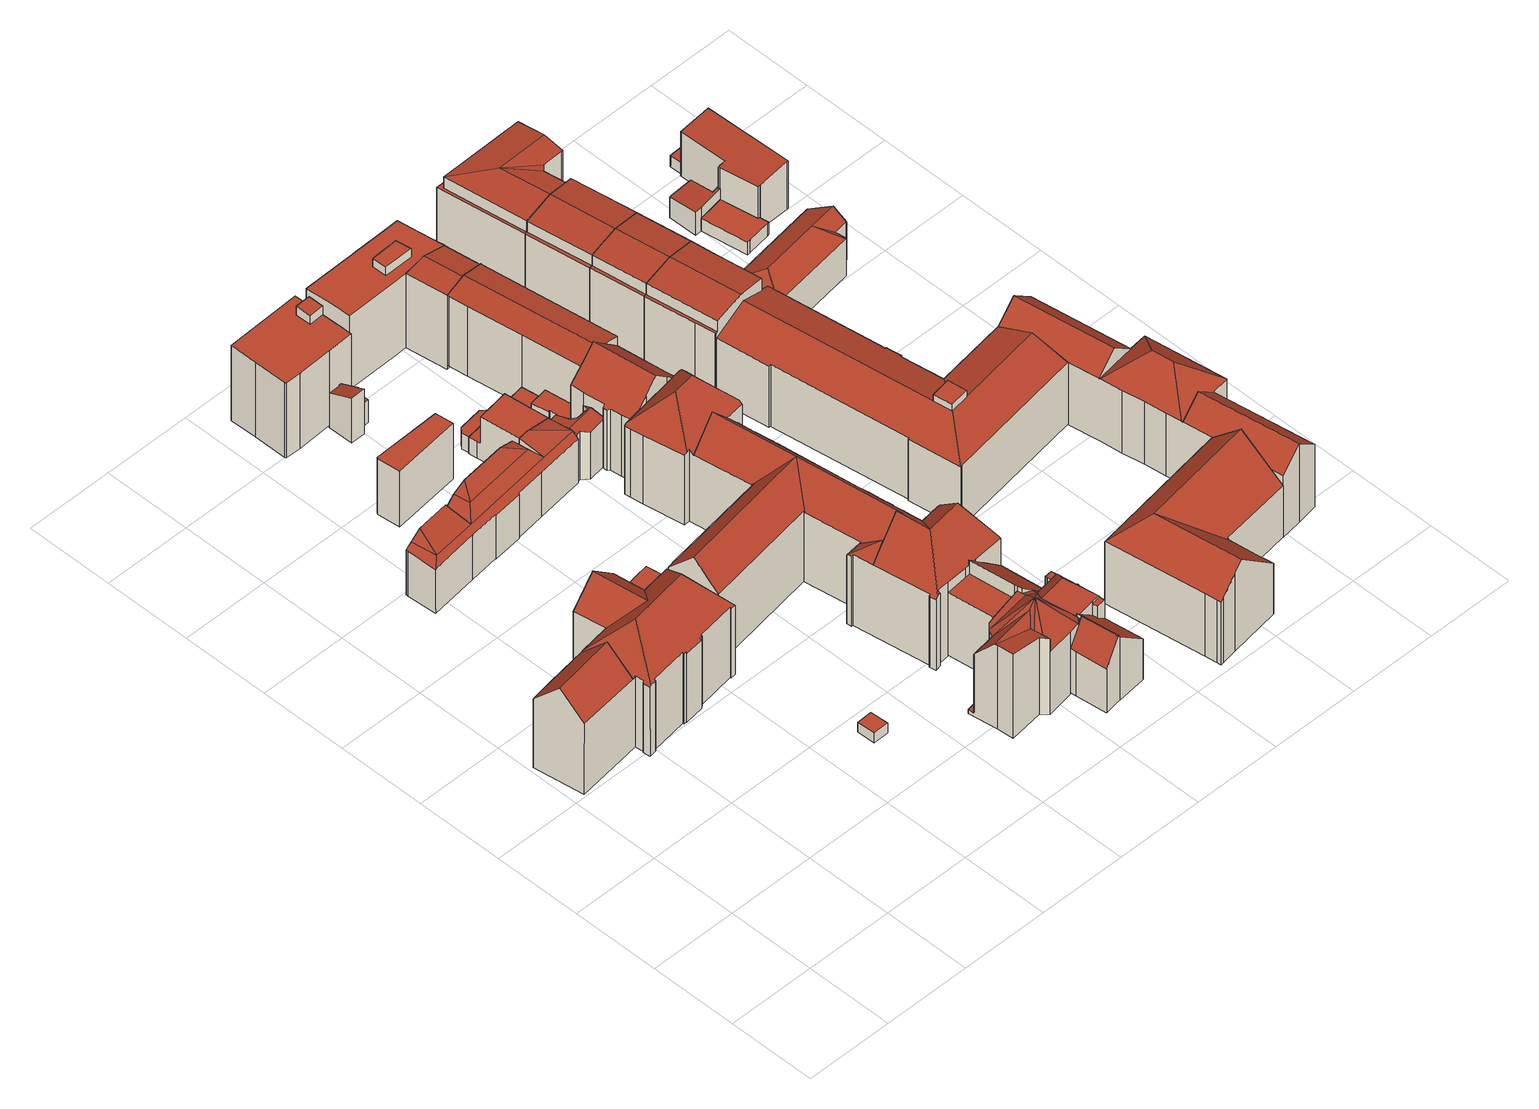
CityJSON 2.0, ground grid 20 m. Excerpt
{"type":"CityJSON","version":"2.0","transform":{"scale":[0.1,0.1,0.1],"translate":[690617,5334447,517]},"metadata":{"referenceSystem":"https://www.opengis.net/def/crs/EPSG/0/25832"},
"CityObjects":{
"building1":{"type":"Building","attributes":{"Gemeindeschluessel":"09162000","HoeheDach":"522.181","HoeheGrund":"519.740","Methode":"1000","NiedrigsteTraufeDesGebaeudes":"522.181","Geometrietyp2DReferenz":"3000","function":"31001_2000","roofType":"1000","measuredHeight":2.44},"geometry":[{"type":"MultiSurface","lod":"2","boundaries":[[[0,1,2,3]],[[4,5,2,1]],[[6,4,1,0]],[[0,3,7,6]],[[7,5,4,6]],[[3,2,5,7]]],"semantics":{"surfaces":[{"type":"WallSurface"},{"type":"RoofSurface"},{"type":"GroundSurface"}],"values":[0,1,0,2,0,0]}}]},
"building2":{"type":"Building","attributes":{"Gemeindeschluessel":"09162000","HoeheDach":"534.333","HoeheGrund":"519.480","Methode":"2000","NiedrigsteTraufeDesGebaeudes":"526.609","Geometrietyp2DReferenz":"3000","function":"31001_9998","roofType":"1000","measuredHeight":14.85,"storeysAboveGround":1},"geometry":[{"type":"MultiSurface","lod":"2","boundaries":[[[8,9,10,11,12,13,14]],[[15,16,17,18]],[[19,20,14,13,12,21]],[[9,8,14,20,22,16,15]],[[11,23,21,12]],[[24,18,17,25]],[[25,17,16,22]],[[24,25,22,20,19,21,23]],[[10,9,15,18,24,23,11]]],"semantics":{"surfaces":[{"type":"GroundSurface"},{"type":"RoofSurface"},{"type":"WallSurface"}],"values":[0,1,2,2,2,2,2,1,2]}}]},
"building3":{"type":"Building","attributes":{"name":"Augenklinik","Gemeindeschluessel":"09162000","HoeheDach":"544.900","HoeheGrund":"518.477","Methode":"2000","NiedrigsteTraufeDesGebaeudes":"535.848","Geometrietyp2DReferenz":"3000","function":"31001_3051","roofType":"3100","measuredHeight":26.42,"storeysAboveGround":3},"geometry":[{"type":"MultiSurface","lod":"2","boundaries":[[[26,27,28,29,30]],[[31,32,33,34,35]],[[36,37,38,39,40,41]],[[42,43,44,45]],[[46,41,40,47]],[[48,49,50,51,52]],[[53,54,55,56]],[[33,57,58,59,60,61,62]],[[63,64,65,66]],[[67,68,69,70,71,72,73,74,75]],[[76,77,31,35,78]],[[79,80,81,82]],[[79,82,83,84]],[[85,86,87,88,89]],[[90,91,92,93,94,95,74,73]],[[96,97,98,99]],[[100,101,102,103]],[[104,105,106,107]],[[108,45,44,109,110,111]],[[46,112,113,36,41]],[[114,115,116,117]],[[88,118,119,114,117,89]],[[120,121,104,107,122,123,124,125,126,77,76,42,45,108,127,100,103,128,129,130,80,79,84,131,132,133,134,135,136,137,138,139,140,141,142,112,46,47,143,144,145,63,66,146,116,115,147,148,149,150,27,26,151,152,49,48,153,154,155,156,157,158,159,160,53,56,161,162,163,164,165,166,167,168,169,170,171,172,173,174,175,176,177,178,179,97,96,180,181,182,183,184,185]],[[179,186,98,97]],[[180,96,99,187,188]],[[189,190,191,192,193,29,28]],[[178,194,186,179]],[[129,195,196,130]],[[124,58,57,125]],[[160,197,54,53]],[[47,40,39,143]],[[67,75,38,37,198]],[[133,132,199,200]],[[201,202,203,204,205,193,192,206,207]],[[177,208,194,178]],[[171,209,210,172]],[[154,153,211,204,203]],[[76,78,43,42]],[[169,212,213,170]],[[85,91,90,195,214,102,101,86]],[[172,210,215,173]],[[167,216,217,168]],[[150,189,28,27]],[[218,219,220,188,187,61]],[[154,203,202,155]],[[35,34,109,44,43,78]],[[221,34,33,62,222]],[[170,213,209,171]],[[161,223,224,162]],[[156,155,202,201,225,226]],[[140,70,69,141]],[[151,227,228,152]],[[229,230,231,219,218]],[[232,145,144,233]],[[84,83,234,131]],[[235,236,237,200,199,234,83,82,81,196,195,90,73,72,238,239]],[[221,222,118,240,111,110]],[[126,125,57,33,32]],[[118,241,242,119]],[[201,207,242,241,225]],[[157,243,244,158]],[[146,92,91,85,89,117,116]],[[158,244,245,159]],[[143,39,38,75,74,95,233,144]],[[118,222,62,61,187,99,98,186,194,208,246,247,248,215,210,209,213,212,217,216,249,250,251,224,223,55,54,197,245,244,243,226,225,241]],[[252,120,185,253]],[[123,59,58,124]],[[156,226,243,157]],[[173,215,248,174]],[[148,191,190,149]],[[182,181,220,219,231]],[[94,93,65,64,254]],[[110,109,34,221]],[[88,87,255,240,118]],[[133,200,237,134]],[[240,255,127,108,111]],[[87,86,101,100,127,255]],[[149,190,189,150]],[[123,122,256,60,59]],[[164,250,249,165]],[[131,234,199,132]],[[148,147,206,192,191]],[[218,61,60,256,106,105,257,252,253,229]],[[216,167,166,165,249]],[[56,55,223,161]],[[163,251,250,164]],[[183,230,229,184]],[[159,245,197,160]],[[48,52,211,153]],[[130,196,81,80]],[[135,236,235,136]],[[141,69,68,142]],[[139,71,70,140]],[[93,92,146,66,65]],[[121,257,105,104]],[[137,239,238,138]],[[139,138,238,72,71]],[[182,231,230,183]],[[128,214,195,129]],[[112,142,68,67,198,113]],[[220,181,180,188]],[[134,237,236,135]],[[204,211,52,51,205]],[[115,114,119,242,207,206,147]],[[175,247,246,176]],[[26,30,227,151]],[[113,198,37,36]],[[137,136,235,239]],[[63,145,232,254,64]],[[120,252,257,121]],[[168,217,212,169]],[[176,246,208,177]],[[107,106,256,122]],[[126,32,31,77]],[[193,205,51,50,228,227,30,29]],[[184,229,253,185]],[[94,254,232,233,95]],[[174,248,247,175]],[[162,224,251,163]],[[103,102,214,128]],[[152,228,50,49]]],"semantics":{"surfaces":[{"type":"WallSurface"},{"type":"RoofSurface"},{"type":"GroundSurface"}],"values":[0,1,1,0,0,0,0,1,0,1,0,0,0,0,1,0,0,0,0,0,0,1,2,0,0,1,0,0,0,0,0,0,0,1,0,0,0,0,0,1,0,0,0,1,0,1,0,0,0,0,0,0,1,0,0,1,1,0,1,0,0,0,0,0,1,0,0,0,0,0,0,1,0,1,0,0,0,0,0,0,0,0,1,0,0,0,0,0,0,0,0,0,0,0,0,0,0,0,0,0,0,0,1,0,0,0,1,0,0,0,0,0,0,0,1,0,1,0,0,0,0]}}]},
"building4":{"type":"Building","attributes":{"Gemeindeschluessel":"09162000","HoeheDach":"535.438","HoeheGrund":"519.285","Methode":"2000","NiedrigsteTraufeDesGebaeudes":"530.528","Geometrietyp2DReferenz":"3000","function":"31001_1000","roofType":"2100","measuredHeight":16.15,"storeysAboveGround":3},"geometry":[{"type":"MultiSurface","lod":"2","boundaries":[[[258,259,260,261]],[[261,260,262,263]],[[264,265,266,267,268,269,270,271,272,273]],[[274,275,276,277]],[[278,265,264]],[[279,280,281,282,283,284,285,286,287,288,289,290,291]],[[292,284,283,293]],[[275,294,291,290,295,276]],[[293,283,282,296]],[[297,273,272]],[[288,266,265,278]],[[297,289,288,278]],[[292,293,296,298,299,300,301,274,277,270,269,258,261,263,302,303]],[[296,282,281,298]],[[288,267,266]],[[267,288,287,304,305,268]],[[304,262,260,259,305]],[[292,303,285,284]],[[289,306,307]],[[302,263,262,304,287,286]],[[302,286,285,303]],[[290,308,295]],[[289,307,308,290]],[[297,278,264,273]],[[277,276,295,308,307,306,271,270]],[[300,299,280,279]],[[275,274,301,294]],[[298,281,280,299]],[[305,259,258,269,268]],[[306,289,297,272,271]],[[301,300,279,291,294]]],"semantics":{"surfaces":[{"type":"WallSurface"},{"type":"RoofSurface"},{"type":"GroundSurface"}],"values":[0,0,0,0,1,1,0,1,0,1,1,1,2,0,0,1,1,0,0,0,0,1,1,1,0,0,0,0,0,1,0]}}]},
"building5":{"type":"Building","attributes":{"Gemeindeschluessel":"09162000","HoeheDach":"533.757","HoeheGrund":"519.490","Methode":"1000","NiedrigsteTraufeDesGebaeudes":"533.757","Geometrietyp2DReferenz":"3000","function":"31001_9998","roofType":"1000","measuredHeight":14.27,"storeysAboveGround":4},"geometry":[{"type":"MultiSurface","lod":"2","boundaries":[[[309,310,311,312,313,314]],[[314,313,315,316]],[[312,311,317,318,319,315,313]],[[319,318,320,321,316,315]],[[320,318,317,322]],[[310,309,314,316,321,320,322]],[[322,317,311,310]]],"semantics":{"surfaces":[{"type":"WallSurface"},{"type":"RoofSurface"},{"type":"GroundSurface"}],"values":[0,0,1,0,0,2,0]}}]},
"building6":{"type":"Building","attributes":{"Gemeindeschluessel":"09162000","HoeheDach":"539.320","HoeheGrund":"517.718","Methode":"2000","NiedrigsteTraufeDesGebaeudes":"537.039","Geometrietyp2DReferenz":"3000","function":"31001_9998","roofType":"1000","measuredHeight":21.6,"storeysAboveGround":6},"geometry":[{"type":"MultiSurface","lod":"2","boundaries":[[[323,324,325,326]],[[327,328,329,330]],[[331,332,333,334]],[[327,330,323,326,335,336,337,338,339]],[[338,337,340,341,342,332,331,343]],[[344,345,342,341]],[[330,329,324,323]],[[346,325,324,329,328,347,343,331,334,344,341,340,348]],[[347,328,327,339]],[[338,343,347,339]],[[325,346,335,326]],[[333,332,342,345]],[[334,333,345,344]],[[348,340,337,336]],[[346,348,336,335]]],"semantics":{"surfaces":[{"type":"WallSurface"},{"type":"GroundSurface"},{"type":"RoofSurface"}],"values":[0,0,0,1,0,0,0,2,0,0,0,2,0,0,0]}}]},
"building7":{"type":"Building","attributes":{"name":"St. Elisabeth","Gemeindeschluessel":"09162000","HoeheDach":"542.500","HoeheGrund":"519.020","Methode":"2000","NiedrigsteTraufeDesGebaeudes":"520.050","Geometrietyp2DReferenz":"3000","function":"31001_3041","roofType":"2100","measuredHeight":23.48,"storeysAboveGround":1},"geometry":[{"type":"MultiSurface","lod":"2","boundaries":[[[349,350,351]],[[352,353,354,355,356]],[[357,358,355,354,359,360]],[[361,362,363,364]],[[365,366,367,368]],[[369,370,371,372]],[[373,374,375,376]],[[377,365,360]],[[378,379,380,381]],[[353,382,383,384,359,354]],[[385,386,387,388]],[[389,390,391,392]],[[393,394,350,349,395]],[[386,385,360]],[[396,397,368,398]],[[399,400,401,402,403,404]],[[378,381,405,375,374]],[[406,407,408,409]],[[410,411,412,404,403]],[[413,414,415,416,417,418]],[[351,417,416]],[[359,384,386,360]],[[384,383,419,420,387,386]],[[421,422,380,379]],[[423,424,425,426]],[[427,388,420,428]],[[429,402,401,430]],[[431,432,370,369]],[[425,424,433,367,366,377,434,435]],[[436,433,424,423]],[[410,403,402,429]],[[377,366,365]],[[430,401,400,437]],[[377,360,422,434]],[[438,439,440,441]],[[389,392,371,370,432]],[[413,418,407,406]],[[360,404,412,380]],[[399,385,442,400]],[[435,434,422,421]],[[381,380,412,405]],[[385,388,427,362,361]],[[382,409,408,443,419,383]],[[416,415,444,445,446,351]],[[394,372,371,392,391,350]],[[447,441,440,446,445]],[[411,376,375,405,412]],[[385,399,360]],[[448,444,415,414]],[[431,449,363,390,389,432]],[[385,361,364,442]],[[422,360,380]],[[420,388,387]],[[447,445,444,448]],[[396,352,356,358,357,397]],[[437,400,442,364,363,449]],[[398,368,367,433,436]],[[426,425,435,421,379,378,374,373]],[[413,406,409,382,353,352,396,398,436,423,426,373,376,411,410,429,430,437,449,431,369,372,394,393,438,441,447,448,414]],[[368,397,357,360,365]],[[360,399,404]],[[356,355,358]],[[393,395,439,438]],[[363,362,427,428,443,408,407,418,417,351,350,391,390]],[[351,446,440,439,395,349]],[[428,420,419,443]]],"semantics":{"surfaces":[{"type":"WallSurface"},{"type":"RoofSurface"},{"type":"GroundSurface"}],"values":[0,0,1,0,0,0,0,1,0,0,1,0,0,1,0,1,1,0,0,0,0,1,1,1,0,0,0,0,1,0,0,0,0,1,0,1,0,1,1,1,0,0,0,1,0,0,0,1,0,0,1,1,1,0,0,0,0,0,2,1,1,1,0,1,1,0]}}]},
"building8":{"type":"Building","attributes":{"Gemeindeschluessel":"09162000","HoeheDach":"528.872","HoeheGrund":"517.323","Methode":"2000","NiedrigsteTraufeDesGebaeudes":"523.081","Geometrietyp2DReferenz":"3000","function":"31001_2000","roofType":"2100","measuredHeight":11.55},"geometry":[{"type":"MultiSurface","lod":"2","boundaries":[[[450,451,452,453]],[[454,455,456,457,458,459,460]],[[461,456,455,462]],[[463,464,465,461,462,466,467]],[[457,456,461,465]],[[465,464,463,450,453,459,458,457]],[[451,467,466,454,460,452]],[[455,454,466,462]],[[463,467,451,450]],[[453,452,460,459]]],"semantics":{"surfaces":[{"type":"WallSurface"},{"type":"RoofSurface"},{"type":"GroundSurface"}],"values":[0,0,1,0,0,2,1,0,0,0]}}]},
"building9":{"type":"Building","attributes":{"Gemeindeschluessel":"09162000","HoeheDach":"536.361","HoeheGrund":"519.470","Methode":"2000","NiedrigsteTraufeDesGebaeudes":"529.795","Geometrietyp2DReferenz":"3000","function":"31001_9998","roofType":"2100","measuredHeight":16.89},"geometry":[{"type":"MultiSurface","lod":"2","boundaries":[[[468,469,470,471]],[[472,473,474,475]],[[476,477,469,468]],[[478,479,480,481]],[[475,474,482,483]],[[472,484,485,486,487,488,473]],[[480,489,490,491,492,481]],[[487,486,493,470,469,477,490,489,480,479,494]],[[485,484,472,475,483,495,478,481,492,491,476,468,471,496]],[[494,497,488,487]],[[474,473,488,497,482]],[[471,470,493,496]],[[482,497,494,479,478,495,483]],[[477,476,491,490]],[[496,493,486,485]]],"semantics":{"surfaces":[{"type":"WallSurface"},{"type":"RoofSurface"},{"type":"GroundSurface"}],"values":[0,0,0,0,0,0,0,1,2,0,1,0,0,0,0]}}]},
"building10":{"type":"Building","attributes":{"Gemeindeschluessel":"09162000","HoeheDach":"530.650","HoeheGrund":"519.543","Methode":"2000","NiedrigsteTraufeDesGebaeudes":"523.790","Geometrietyp2DReferenz":"3000","function":"31001_1000","roofType":"1000","measuredHeight":11.11,"storeysAboveGround":3},"geometry":[{"type":"MultiSurface","lod":"2","boundaries":[[[498,499,500,501,502,503,504,505,506,507,508]],[[499,498,508,509,510,511]],[[502,512,513,503]],[[499,511,514,500]],[[503,513,515,504]],[[516,506,505,504,515,517,518]],[[514,511,510,509,519,516,518,520]],[[512,521,517,515,513]],[[501,500,514,520,521,512,502]],[[519,509,508,507,506,516]],[[521,520,518,517]]],"semantics":{"surfaces":[{"type":"GroundSurface"},{"type":"WallSurface"},{"type":"RoofSurface"}],"values":[0,1,1,1,1,1,2,2,1,1,1]}}]},
"building11":{"type":"Building","attributes":{"Gemeindeschluessel":"09162000","HoeheDach":"538.463","HoeheGrund":"518.942","Methode":"2000","NiedrigsteTraufeDesGebaeudes":"529.768","Geometrietyp2DReferenz":"3000","function":"31001_9998","roofType":"2100","measuredHeight":19.52,"storeysAboveGround":2},"geometry":[{"type":"MultiSurface","lod":"2","boundaries":[[[522,523,524,525]],[[526,527,528,529]],[[530,531,525,524,532,533,534]],[[534,533,535,536,537]],[[529,528,523,522]],[[536,535,538,539,540,541,542]],[[533,532,538,535]],[[543,544,527,526]],[[532,524,523,528,527,544,545,539,538]],[[530,534,537,546]],[[526,529,522,525,531,530,546,542,541,540,547,543]],[[546,537,536,542]],[[540,539,545,547]],[[547,545,544,543]]],"semantics":{"surfaces":[{"type":"WallSurface"},{"type":"RoofSurface"},{"type":"GroundSurface"}],"values":[0,0,0,1,0,0,0,0,1,0,2,0,0,0]}}]},
"building12":{"type":"Building","attributes":{"Gemeindeschluessel":"09162000","HoeheDach":"523.770","HoeheGrund":"519.707","Methode":"2000","NiedrigsteTraufeDesGebaeudes":"523.770","Geometrietyp2DReferenz":"3000","function":"31001_1000","roofType":"1000","measuredHeight":4.06},"geometry":[{"type":"MultiSurface","lod":"2","boundaries":[[[548,549,550,551]],[[552,553,554,555]],[[551,550,553,552]],[[556,515,513,557]],[[548,551,552,555,556,557]],[[555,554,515,556]],[[557,513,549,548]],[[513,515,554,553,550,549]]],"semantics":{"surfaces":[{"type":"WallSurface"},{"type":"GroundSurface"},{"type":"RoofSurface"}],"values":[0,0,0,0,1,0,0,2]}}]},
"building13":{"type":"Building","attributes":{"Gemeindeschluessel":"09162000","HoeheDach":"532.240","HoeheGrund":"519.298","Methode":"2000","NiedrigsteTraufeDesGebaeudes":"530.921","Geometrietyp2DReferenz":"3000","function":"31001_1000","roofType":"3100","measuredHeight":12.94,"storeysAboveGround":4},"geometry":[{"type":"MultiSurface","lod":"2","boundaries":[[[558,559,560,561,562,563]],[[564,565,566,567]],[[568,569,570,302,571,572,263,261,573,574,575,564,567,576,561,560,559]],[[559,558,577,568]],[[261,578,579,573]],[[580,581,582,577,558,563,583]],[[584,585,583,563,562,586,566,565,587,588,579,578]],[[576,586,562,561]],[[570,581,580,302]],[[263,584,578,261]],[[567,566,586,576]],[[572,571,302,580,583,585,584,263]],[[564,575,574,588,587,565]],[[568,577,582,569]],[[573,579,588,574]],[[569,582,581,570]]],"semantics":{"surfaces":[{"type":"WallSurface"},{"type":"GroundSurface"},{"type":"RoofSurface"}],"values":[0,0,1,0,0,2,2,0,0,0,0,0,0,0,0,0]}}]},
"building14":{"type":"Building","attributes":{"Gemeindeschluessel":"09162000","HoeheDach":"522.660","HoeheGrund":"519.416","Methode":"2000","NiedrigsteTraufeDesGebaeudes":"522.660","Geometrietyp2DReferenz":"3000","function":"31001_1000","roofType":"1000","measuredHeight":3.24,"storeysAboveGround":1},"geometry":[{"type":"MultiSurface","lod":"2","boundaries":[[[589,590,591,592]],[[593,594,595,596]],[[597,598,591,590,599,595,594]],[[600,598,597,601]],[[601,597,594,593]],[[593,596,602,589,592,600,601]],[[596,595,599,602]],[[602,599,590,589]],[[592,591,598,600]]],"semantics":{"surfaces":[{"type":"WallSurface"},{"type":"RoofSurface"},{"type":"GroundSurface"}],"values":[0,0,1,0,0,2,0,0,0]}}]},
"building15":{"type":"Building","attributes":{"Gemeindeschluessel":"09162000","HoeheDach":"526.083","HoeheGrund":"519.472","Methode":"2000","NiedrigsteTraufeDesGebaeudes":"523.561","Geometrietyp2DReferenz":"3000","function":"31001_1000","roofType":"1000","measuredHeight":6.61,"storeysAboveGround":1},"geometry":[{"type":"MultiSurface","lod":"2","boundaries":[[[603,604,605,606,607,608,609,610,611]],[[612,613,614,615,616,604,603,611,617]],[[618,619,620,621,610,609,622,623]],[[605,604,616,624]],[[624,616,615,625]],[[620,612,617,621]],[[624,625,626,627,628,506,629,504,630,608,607,606,605]],[[623,622,609,608,630,504]],[[506,628,627,613,612,620,619]],[[629,506,619,618,623,504]],[[626,625,615,614,613,627]],[[621,617,611,610]]],"semantics":{"surfaces":[{"type":"WallSurface"},{"type":"RoofSurface"},{"type":"GroundSurface"}],"values":[0,1,1,0,0,0,2,0,0,0,0,0]}}]},
"building16":{"type":"Building","attributes":{"Gemeindeschluessel":"09162000","HoeheDach":"526.750","HoeheGrund":"519.200","Methode":"1000","NiedrigsteTraufeDesGebaeudes":"526.750","Geometrietyp2DReferenz":"3000","function":"31001_9998","roofType":"1000","measuredHeight":7.55,"storeysAboveGround":1},"geometry":[{"type":"MultiSurface","lod":"2","boundaries":[[[631,632,633,634,635,636,637,638,639,640,641]],[[639,642,643,640]],[[644,637,636,645]],[[646,634,633,647]],[[648,638,637,644]],[[635,634,646,649,645,636]],[[650,651,647,633,632,631,641,652]],[[645,649,646,647,651,650,652,643,642,648,644]],[[652,641,640,643]],[[642,639,638,648]]],"semantics":{"surfaces":[{"type":"RoofSurface"},{"type":"WallSurface"},{"type":"GroundSurface"}],"values":[0,1,1,1,1,1,1,2,1,1]}}]},
"building17":{"type":"Building","attributes":{"Gemeindeschluessel":"09162000","HoeheDach":"541.191","HoeheGrund":"519.147","Methode":"1000","NiedrigsteTraufeDesGebaeudes":"534.360","Geometrietyp2DReferenz":"3000","function":"31001_1000","roofType":"3100","measuredHeight":22.04,"storeysAboveGround":4},"geometry":[{"type":"MultiSurface","lod":"2","boundaries":[[[653,654,655,656]],[[657,658,659,660]],[[661,662,663,664,665,666]],[[667,668,669,670]],[[670,669,671,672]],[[660,659,668,667]],[[673,674,675,655,654,676,677,678,679,680,665,664,663,681,682]],[[683,681,663,662]],[[684,674,673,685]],[[686,676,654,653]],[[677,687,688,671,669,668,659,658,678]],[[689,690,691,686,653,656,692,684,685,693,683,662,661,666,694,695,696,657,660,667,670,672]],[[692,675,674,684]],[[680,679,678,658,657,696,695,694]],[[690,689,672,671,688,687]],[[656,655,675,692]],[[685,673,682,693]],[[693,682,681,683]],[[686,691,690,687,677,676]],[[666,665,680,694]]],"semantics":{"surfaces":[{"type":"WallSurface"},{"type":"RoofSurface"},{"type":"GroundSurface"}],"values":[0,0,0,0,0,0,1,0,0,0,1,2,0,0,0,0,0,0,0,0]}}]},
"building18":{"type":"Building","attributes":{"Gemeindeschluessel":"09162000","HoeheDach":"538.970","HoeheGrund":"517.915","Methode":"2000","NiedrigsteTraufeDesGebaeudes":"536.842","Geometrietyp2DReferenz":"3000","function":"31001_9998","roofType":"1000","measuredHeight":21.05,"storeysAboveGround":6},"geometry":[{"type":"MultiSurface","lod":"2","boundaries":[[[697,698,699]],[[700,701,702,703,704]],[[701,705,706,707,702]],[[708,709,710,704,703,711,712,713]],[[702,707,706,699,714,715,703]],[[716,717,718,719]],[[720,700,704,710,709,708,721,722,723,724,725,726,727,728,729,730,731]],[[700,720,731,732,705,701]],[[733,734,719,718,735,736]],[[737,738,717,716,739,740]],[[741,742,698,697,732,731,730,729,728,727,743]],[[744,745,746,747,743,727,726,725,724,723]],[[748,749,713,712,711,703,715,714,699,698,742,741,743,747,746,745,744],[739,716,719,734,733,740]],[[722,721,708,713,749,748,744,723]],[[736,735,718,717,738,737]],[[705,732,697,699,706]],[[733,736,737,740]]],"semantics":{"surfaces":[{"type":"WallSurface"},{"type":"RoofSurface"},{"type":"GroundSurface"}],"values":[0,0,1,0,0,0,2,0,0,0,0,0,1,0,1,1,0]}}]},
"building19":{"type":"Building","attributes":{"Gemeindeschluessel":"09162000","HoeheDach":"538.223","HoeheGrund":"519.080","Methode":"1000","NiedrigsteTraufeDesGebaeudes":"537.035","Geometrietyp2DReferenz":"3000","function":"31001_1000","roofType":"3100","measuredHeight":19.14,"storeysAboveGround":6},"geometry":[{"type":"MultiSurface","lod":"2","boundaries":[[[750,751,701,752]],[[753,754,751,750]],[[755,657,694,756,753,750,752,757,758,759,760,761,762,763,660]],[[761,764,765,762]],[[657,766,767,694]],[[701,768,769,770,759,758,757,752]],[[762,765,771,763]],[[772,773,771,765,764,774,770,769,768]],[[763,771,773,660]],[[657,755,660,773,772,766]],[[756,775,754,753]],[[694,767,775,756]],[[751,754,775,767,766,772,768,701]],[[774,764,761,760,759,770]]],"semantics":{"surfaces":[{"type":"WallSurface"},{"type":"GroundSurface"},{"type":"RoofSurface"}],"values":[0,0,1,0,0,0,0,2,0,0,0,0,2,0]}}]},
"building20":{"type":"Building","attributes":{"Gemeindeschluessel":"09162000","HoeheDach":"541.371","HoeheGrund":"519.350","Methode":"2000","NiedrigsteTraufeDesGebaeudes":"532.416","Geometrietyp2DReferenz":"3000","function":"31001_9998","roofType":"3100","measuredHeight":22.02,"storeysAboveGround":4},"geometry":[{"type":"MultiSurface","lod":"2","boundaries":[[[776,777,778,779]],[[780,781,782,783,784]],[[785,786,787,788,789,790,791]],[[776,792,793,794,777]],[[783,791,794,793,795,784]],[[790,778,777,794,791]],[[796,788,787,797]],[[797,787,786,798]],[[799,800,782,781]],[[780,784,795,801]],[[802,803,800,799]],[[804,789,788,796]],[[804,779,778,790,789]],[[801,795,793,792]],[[805,798,786,785,806]],[[782,800,803,807,806,785,791,783]],[[805,806,807,808]],[[804,796,797,798,805,808,802,799,781,780,801,792,776,779]],[[808,807,803,802]]],"semantics":{"surfaces":[{"type":"WallSurface"},{"type":"RoofSurface"},{"type":"GroundSurface"}],"values":[0,0,1,0,1,1,0,0,0,0,0,0,0,0,0,1,0,2,0]}}]},
"building21":{"type":"Building","attributes":{"Gemeindeschluessel":"09162000","HoeheDach":"540.300","HoeheGrund":"519.334","Methode":"2000","NiedrigsteTraufeDesGebaeudes":"536.320","Geometrietyp2DReferenz":"3000","function":"31001_1000","roofType":"3100","measuredHeight":20.97,"storeysAboveGround":6},"geometry":[{"type":"MultiSurface","lod":"2","boundaries":[[[809,810,811,812]],[[813,814,815,816]],[[812,811,815,814,817,818,819]],[[820,821,822,823]],[[824,825,826,827]],[[824,827,828,820,823,829,809,812,819]],[[822,821,816,815,811,810]],[[825,818,817,830,831,826]],[[827,826,831,828]],[[822,810,809,829,823]],[[820,828,831,830,813,816,821]],[[825,824,819,818]],[[817,814,813,830]]],"semantics":{"surfaces":[{"type":"WallSurface"},{"type":"RoofSurface"},{"type":"GroundSurface"}],"values":[0,1,0,0,0,2,1,1,0,0,0,0,0]}}]},
"building22":{"type":"Building","attributes":{"Gemeindeschluessel":"09162000","HoeheDach":"540.300","HoeheGrund":"519.334","Methode":"2000","NiedrigsteTraufeDesGebaeudes":"536.327","Geometrietyp2DReferenz":"3000","function":"31001_1000","roofType":"3100","measuredHeight":20.97,"storeysAboveGround":6},"geometry":[{"type":"MultiSurface","lod":"2","boundaries":[[[828,820,821,816,813,830,831]],[[832,833,834,835,836,837,838]],[[832,838,821,820]],[[828,833,832,820]],[[828,831,834,833]],[[813,816,837,836]],[[816,821,838,837]],[[830,813,836,835]],[[831,830,835,834]]],"semantics":{"surfaces":[{"type":"WallSurface"},{"type":"GroundSurface"},{"type":"RoofSurface"}],"values":[0,0,0,1,0,2,2,0,2]}}]},
"building23":{"type":"Building","attributes":{"Gemeindeschluessel":"09162000","HoeheDach":"539.880","HoeheGrund":"519.350","Methode":"2000","NiedrigsteTraufeDesGebaeudes":"535.179","Geometrietyp2DReferenz":"3000","function":"31001_9998","roofType":"3100","measuredHeight":20.53,"storeysAboveGround":4},"geometry":[{"type":"MultiSurface","lod":"2","boundaries":[[[839,840,841,842,843]],[[844,845,846,847]],[[848,849,850,851,852,853,854,855,856]],[[842,857,852,851,858,859,843]],[[857,860,861,852]],[[862,863,864,865]],[[861,860,866,867]],[[868,859,858,869]],[[870,871,872,873]],[[874,866,860,857]],[[875,876,845,844]],[[859,868,839,843]],[[868,869,877,878,879,880,881,882,870,873,883,862,865,875,844,847,884,840,839]],[[877,869,858,851,850]],[[853,867,866,874]],[[865,864,876,875]],[[880,856,855,881]],[[877,850,849,878]],[[885,871,870,882]],[[872,886,883,873]],[[883,886,863,862]],[[846,887,884,847]],[[841,840,884,887,888]],[[842,841,888,874,857]],[[853,874,888,887,846,845,876,864,863,886,872,871,885,854]],[[848,879,878,849]],[[882,881,855,854,885]],[[879,848,856,880]],[[852,861,867,853]]],"semantics":{"surfaces":[{"type":"WallSurface"},{"type":"RoofSurface"},{"type":"GroundSurface"}],"values":[0,0,1,1,0,0,1,0,0,0,0,0,2,0,0,0,0,0,0,0,0,0,0,1,1,0,0,0,0]}}]},
"building24":{"type":"Building","attributes":{"Gemeindeschluessel":"09162000","HoeheDach":"540.300","HoeheGrund":"519.367","Methode":"2000","NiedrigsteTraufeDesGebaeudes":"536.280","Geometrietyp2DReferenz":"3000","function":"31001_1000","roofType":"3100","measuredHeight":20.93,"storeysAboveGround":6},"geometry":[{"type":"MultiSurface","lod":"2","boundaries":[[[837,836,835,834,889,890,838]],[[834,835,891,892]],[[893,894,895,896]],[[893,897,892,891,898,899,894]],[[889,834,892,897]],[[838,895,894,899,837]],[[836,837,899,898]],[[889,897,893,896,890]],[[835,836,898,891]],[[838,890,896,895]]],"semantics":{"surfaces":[{"type":"WallSurface"},{"type":"RoofSurface"},{"type":"GroundSurface"}],"values":[0,1,0,0,0,1,1,2,0,0]}}]},
"building25":{"type":"Building","attributes":{"Gemeindeschluessel":"09162000","HoeheDach":"540.300","HoeheGrund":"519.335","Methode":"2000","NiedrigsteTraufeDesGebaeudes":"536.250","Geometrietyp2DReferenz":"3000","function":"31001_9998","roofType":"3100","measuredHeight":20.96,"storeysAboveGround":6},"geometry":[{"type":"MultiSurface","lod":"2","boundaries":[[[900,901,902,903]],[[904,905,902,901,906]],[[907,904,906,908]],[[909,910,911,912,913,914]],[[915,912,911,916]],[[907,908,910,909]],[[917,905,904]],[[900,916,911,910,908,906,901]],[[918,919,905,917,920]],[[921,922,894,899,898,914,913]],[[919,903,902,905]],[[918,920,894,922]],[[919,918,922,921,915,916,900,903]],[[898,907,909,914]],[[899,894,920,917,904]],[[921,913,912,915]],[[898,899,904,907]]],"semantics":{"surfaces":[{"type":"WallSurface"},{"type":"RoofSurface"},{"type":"GroundSurface"}],"values":[0,1,1,1,0,0,1,0,0,0,0,0,2,0,1,0,1]}}]},
"building26":{"type":"Building","attributes":{"Gemeindeschluessel":"09162000","HoeheDach":"523.180","HoeheGrund":"519.372","Methode":"2000","NiedrigsteTraufeDesGebaeudes":"523.180","Geometrietyp2DReferenz":"3000","function":"51009_1610","roofType":"1000","measuredHeight":3.81},"geometry":[{"type":"MultiSurface","lod":"2","boundaries":[[[923,924,925,926,870]],[[927,928,929,930]],[[925,924,928,927]],[[873,931,923,870]],[[925,927,930,873,870,926]],[[923,931,929,928,924]],[[930,929,931,873]]],"semantics":{"surfaces":[{"type":"WallSurface"},{"type":"GroundSurface"},{"type":"RoofSurface"}],"values":[0,0,0,0,1,2,0]}}]},
"building27":{"type":"Building","attributes":{"Gemeindeschluessel":"09162000","HoeheDach":"541.240","HoeheGrund":"519.300","Methode":"2000","NiedrigsteTraufeDesGebaeudes":"534.985","Geometrietyp2DReferenz":"3000","function":"31001_9998","roofType":"3200","measuredHeight":21.94,"storeysAboveGround":6},"geometry":[{"type":"MultiSurface","lod":"2","boundaries":[[[932,933,934,935]],[[936,937,938,939]],[[940,941,942,943,944,945]],[[946,947,948,949,936,939,950,951,952,953,954,955,956,957,932,935,958,959,960,944,943,961,962]],[[936,949,948,963,964,937]],[[965,966,967,942,941,968,969,970]],[[943,942,967,961]],[[957,956,955,971,965,970,972,933,932]],[[970,969,968,973,972]],[[974,975,976,977,978,979,980,981]],[[962,978,977,946]],[[954,982,971,955]],[[983,984,945,944,960,959]],[[980,979,967,966]],[[968,941,940]],[[952,951,950,793,985,974,981,986,953]],[[939,938,793,950]],[[934,987,983,959,958,935]],[[985,988,976,975,974]],[[964,963,976,988]],[[953,986,982,954]],[[973,968,940,945,984,983,987]],[[979,978,962,961,967]],[[933,972,973,987,934]],[[793,938,937,964,988,985]],[[971,982,986,981,980,966,965]],[[976,963,948,947,946,977]]],"semantics":{"surfaces":[{"type":"WallSurface"},{"type":"GroundSurface"},{"type":"RoofSurface"}],"values":[0,0,0,1,0,2,0,0,0,2,0,0,0,2,0,0,0,0,0,2,0,2,0,2,2,2,0]}}]},
"building28":{"type":"Building","attributes":{"Gemeindeschluessel":"09162000","HoeheDach":"532.120","HoeheGrund":"519.372","Methode":"2000","NiedrigsteTraufeDesGebaeudes":"524.208","Geometrietyp2DReferenz":"3000","function":"31001_1000","roofType":"3200","measuredHeight":12.75,"storeysAboveGround":3},"geometry":[{"type":"MultiSurface","lod":"2","boundaries":[[[989,990,991,992]],[[883,992,991,993,994,995]],[[996,993,997,998,999]],[[1000,1001,1002,1003]],[[1004,1005,1006,1007,1008]],[[883,995,1009,873]],[[991,990,1002,1010]],[[927,930,1011,996,999]],[[1003,1002,990,989]],[[1012,1013,1006,1005]],[[883,873,930,927,1012,1005,1004,1000,1003,989,992]],[[1002,1001,1008,1007,1010]],[[873,1009,1011,930]],[[995,994,1011,1009]],[[991,1010,997,993]],[[998,997,1010,1007,1006,1013]],[[1012,927,999,998,1013]],[[994,993,996,1011]],[[1004,1008,1001,1000]]],"semantics":{"surfaces":[{"type":"WallSurface"},{"type":"RoofSurface"},{"type":"GroundSurface"}],"values":[0,0,1,0,0,0,1,0,0,0,2,1,0,1,1,1,0,0,0]}}]},
"building29":{"type":"Building","attributes":{"Gemeindeschluessel":"09162000","HoeheDach":"522.580","HoeheGrund":"519.408","Methode":"2000","NiedrigsteTraufeDesGebaeudes":"522.580","Geometrietyp2DReferenz":"3000","function":"31001_2000","roofType":"1000","measuredHeight":3.17,"storeysAboveGround":1},"geometry":[{"type":"MultiSurface","lod":"2","boundaries":[[[1014,1015,1016,1017]],[[1018,1019,1020,1021]],[[1015,1014,1022,1023]],[[1015,1023,1024,1020,1019,1025,1026,1016]],[[1017,1016,1026,1027]],[[1028,1024,1023,1022]],[[1027,1026,1025,1029]],[[1022,1014,1017,1027,1029,1018,1021,1028]],[[1029,1025,1019,1018]],[[1021,1020,1024,1028]]],"semantics":{"surfaces":[{"type":"WallSurface"},{"type":"RoofSurface"},{"type":"GroundSurface"}],"values":[0,0,0,1,0,0,0,2,0,0]}}]},
"building30":{"type":"Building","attributes":{"Gemeindeschluessel":"09162000","HoeheDach":"525.345","HoeheGrund":"519.353","Methode":"2000","NiedrigsteTraufeDesGebaeudes":"524.714","Geometrietyp2DReferenz":"3000","function":"31001_2000","roofType":"1000","measuredHeight":5.99,"storeysAboveGround":2},"geometry":[{"type":"MultiSurface","lod":"2","boundaries":[[[1030,1031,1032,1033]],[[1018,1034,1035,1036]],[[1037,1038,1039,1040]],[[1041,1042,1043,1021]],[[1037,1036,1035,1038]],[[1044,1045,1046,1047]],[[1035,1034,1043,1042,1048,1049,1047,1046,1033,1032,1039,1038]],[[1018,1021,1043,1034]],[[1018,1036,1037,1040,1031,1030,1045,1044,1050,1051,1041,1021]],[[1030,1033,1046,1045]],[[1051,1048,1042,1041]],[[1050,1049,1048,1051]],[[1040,1039,1032,1031]],[[1044,1047,1049,1050]]],"semantics":{"surfaces":[{"type":"WallSurface"},{"type":"RoofSurface"},{"type":"GroundSurface"}],"values":[0,0,0,0,0,0,1,0,2,0,0,0,0,0]}}]},
"building31":{"type":"Building","attributes":{"Gemeindeschluessel":"09162000","HoeheDach":"531.635","HoeheGrund":"519.370","Methode":"2000","NiedrigsteTraufeDesGebaeudes":"530.645","Geometrietyp2DReferenz":"3000","function":"31001_1000","roofType":"1000","measuredHeight":12.27,"storeysAboveGround":4},"geometry":[{"type":"MultiSurface","lod":"2","boundaries":[[[1028,1052,1053,1021]],[[1054,1055,1056,1057]],[[1053,1052,1058,1059,1060,1061,1062,1063,1056,1055,1064,1065,1066]],[[1067,1062,1061,1068]],[[1069,1060,1059,1070]],[[1071,1064,1055,1054]],[[1022,1058,1052,1028]],[[1068,1061,1060,1069]],[[1072,1063,1062,1067]],[[1041,1051,1071,1054,1057,1072,1067,1068,1069,1070,1022,1028,1021]],[[1057,1056,1063,1072]],[[1021,1053,1066,1041]],[[1041,1066,1065,1051]],[[1051,1065,1064,1071]],[[1070,1059,1058,1022]]],"semantics":{"surfaces":[{"type":"WallSurface"},{"type":"RoofSurface"},{"type":"GroundSurface"}],"values":[0,0,1,0,0,0,0,0,0,2,0,0,0,0,0]}}]},
"building32":{"type":"Building","attributes":{"Gemeindeschluessel":"09162000","HoeheDach":"522.176","HoeheGrund":"519.370","Methode":"9999","NiedrigsteTraufeDesGebaeudes":"522.176","Geometrietyp2DReferenz":"3000","function":"31001_2000","roofType":"1000","measuredHeight":2.81,"storeysAboveGround":1},"geometry":[{"type":"MultiSurface","lod":"2","boundaries":[[[1073,1074,1075,1076]],[[1072,1077,1078,1057]],[[1057,1078,1074,1073]],[[1078,1077,1075,1074]],[[1073,1076,1072,1057]],[[1076,1075,1077,1072]]],"semantics":{"surfaces":[{"type":"WallSurface"},{"type":"RoofSurface"},{"type":"GroundSurface"}],"values":[0,0,0,1,2,0]}}]},
"building33":{"type":"Building","attributes":{"Gemeindeschluessel":"09162000","HoeheDach":"521.652","HoeheGrund":"519.370","Methode":"2000","NiedrigsteTraufeDesGebaeudes":"521.652","Geometrietyp2DReferenz":"3000","function":"31001_2000","roofType":"1000","measuredHeight":2.28,"storeysAboveGround":1},"geometry":[{"type":"MultiSurface","lod":"2","boundaries":[[[1079,1080,1081,1082]],[[1082,1081,1083,1084]],[[1081,1080,1085,1083]],[[1084,1083,1085,1086]],[[1086,1085,1080,1079]],[[1084,1086,1079,1082]]],"semantics":{"surfaces":[{"type":"WallSurface"},{"type":"RoofSurface"},{"type":"GroundSurface"}],"values":[0,0,1,0,0,2]}}]}
},
"vertices":[
[476,308,27],[476,308,52],[474,349,52],[474,349,27],[511,309,52],[509,350,52],[511,309,27],[509,350,27],
[408,773,25],[342,763,25],[336,809,25],[332,835,25],[426,848,25],[430,823,25],[436,777,25],[342,763,173],[408,773,173],[401,819,173],[336,809,173],[430,823,96],[436,777,96],[426,848,96],[408,773,96],[332,835,96],[336,809,96],[401,819,96],
[644,1092,15],[616,1088,15],[616,1088,191],[619,1088,195],[644,1092,195],[667,556,195],[670,556,198],[677,511,198],[709,517,235],[666,564,195],[10,652,255],[156,675,255],[147,733,193],[125,730,193],[53,720,192],[2,712,191],[679,570,15],[679,570,191],[679,568,193],[679,568,15],[2,712,15],[53,720,15],[787,1100,15],[784,1114,15],[784,1114,195],[785,1109,201],[787,1100,200],[770,906,15],[770,906,194],[772,893,194],[772,893,15],[696,384,200],[693,383,196],[695,368,196],[700,369,202],[758,445,279],[747,522,279],[276,827,15],[276,827,244],[332,835,193],[332,835,15],[164,616,189],[170,617,198],[173,598,198],[170,597,193],[172,581,193],[174,581,196],[220,666,275],[151,734,193],[147,733,189],[666,568,15],[667,556,15],[666,568,191],[330,607,15],[418,620,15],[418,620,196],[330,607,197],[330,605,194],[330,605,15],[412,773,189],[428,659,189],[428,659,195],[420,716,255],[412,773,195],[361,688,275],[407,772,195],[342,763,195],[342,765,192],[288,702,249],[221,744,194],[826,540,15],[823,540,15],[823,540,192],[826,540,188],[422,658,15],[422,658,197],[426,634,197],[426,634,15],[735,378,15],[735,378,206],[707,375,208],[707,375,15],[706,572,15],[702,571,193],[702,571,189],[706,572,194],[18,597,15],[18,597,197],[671,811,198],[671,811,15],[437,777,15],[437,777,196],[735,766,255],[671,817,192],[815,386,15],[785,383,15],[708,370,15],[695,368,15],[693,383,15],[696,384,15],[670,556,15],[687,699,15],[428,634,15],[430,619,15],[419,618,15],[324,604,15],[325,601,15],[281,595,15],[281,597,15],[275,596,15],[274,599,15],[188,586,15],[189,584,15],[172,581,15],[170,597,15],[173,598,15],[170,617,15],[125,730,15],[222,744,15],[211,817,15],[342,763,15],[650,956,15],[637,954,15],[622,1046,15],[618,1075,15],[682,1098,15],[746,1108,15],[791,1070,15],[805,974,15],[759,968,15],[762,945,15],[764,945,15],[767,930,15],[764,930,15],[768,906,15],[770,892,15],[774,868,15],[776,869,15],[777,857,15],[776,857,15],[779,835,15],[803,674,15],[807,650,15],[809,650,15],[811,636,15],[809,636,15],[812,611,15],[815,612,15],[817,599,15],[814,598,15],[818,576,15],[820,576,15],[822,563,15],[820,563,15],[827,532,15],[868,536,15],[891,404,15],[884,404,15],[887,399,15],[889,395,15],[820,563,192],[826,535,189],[827,532,192],[618,1075,191],[622,1046,192],[637,954,195],[641,954,199],[689,1029,269],[822,563,189],[430,619,193],[419,618,193],[768,906,196],[164,616,194],[325,601,191],[281,595,192],[759,963,189],[759,968,193],[805,974,192],[803,981,200],[739,1037,269],[650,956,199],[652,946,189],[820,576,190],[809,636,193],[812,611,193],[791,1070,200],[809,650,191],[811,636,190],[428,634,193],[815,612,190],[803,674,193],[807,650,193],[841,458,279],[869,530,202],[868,536,195],[709,517,189],[768,526,255],[770,892,196],[774,868,196],[759,963,197],[762,945,197],[682,1098,195],[746,1108,195],[887,399,203],[884,404,207],[891,404,194],[211,817,194],[222,744,195],[324,604,194],[274,599,198],[275,596,195],[281,597,195],[189,584,195],[188,586,198],[688,697,192],[708,955,255],[652,946,191],[764,945,195],[767,930,194],[764,930,197],[818,576,192],[814,598,192],[817,599,190],[776,857,196],[777,857,193],[776,869,194],[815,386,202],[889,395,198],[271,826,249],[687,699,195],[708,370,202],[785,383,203],
[504,1223,23],[504,1223,163],[562,1230,149],[562,1230,23],[563,1224,149],[563,1224,23],[422,1214,184],[457,1218,173],[477,1220,149],[477,1220,164],[499,1223,164],[499,1223,23],[264,1196,23],[264,1196,152],[286,1198,173],[317,1202,184],[147,1178,23],[147,1178,139],[147,1181,139],[147,1181,23],[462,1182,173],[261,1124,137],[328,1132,137],[328,1130,136],[395,1138,135],[395,1140,137],[462,1148,137],[571,1162,137],[570,1164,140],[569,1174,149],[485,1164,149],[270,1137,149],[169,1125,149],[153,1110,137],[462,1148,23],[395,1140,23],[151,1110,136],[161,1183,149],[395,1138,23],[291,1161,173],[328,1130,23],[328,1132,23],[261,1124,23],[151,1110,23],[570,1164,23],[571,1162,23],[569,1176,150],[502,1223,164],[262,1195,149],[262,1195,164],[186,1186,164],
[256,1360,25],[261,1311,25],[261,1311,168],[256,1360,168],[256,1363,168],[256,1363,25],[258,1366,168],[258,1366,25],[417,1329,168],[412,1370,168],[330,1368,168],[412,1370,25],[330,1368,25],[417,1329,25],
[253,1595,7],[253,1595,200],[253,1598,200],[253,1598,7],[367,1598,7],[367,1598,200],[289,1594,200],[289,1594,7],[425,1672,200],[425,1672,222],[391,1670,222],[391,1670,200],[252,1672,7],[251,1734,7],[424,1741,7],[426,1634,7],[426,1600,7],[424,1741,200],[424,1706,200],[424,1706,223],[426,1634,200],[390,1705,200],[390,1705,223],[252,1672,200],[426,1600,200],[251,1734,200],
[910,279,155],[910,279,176],[918,228,176],[858,154,20],[856,167,20],[856,167,181],[856,165,180],[858,154,180],[844,152,181],[845,152,180],[857,167,181],[786,204,255],[894,269,138],[894,269,176],[893,280,176],[893,280,138],[756,153,198],[756,153,214],[758,138,214],[758,138,180],[901,293,20],[901,293,103],[908,294,103],[908,294,20],[654,245,20],[654,245,30],[665,247,30],[665,247,20],[753,173,214],[656,232,30],[656,232,180],[712,241,180],[712,241,30],[903,174,20],[903,174,181],[857,167,180],[849,262,180],[805,207,236],[870,217,236],[908,271,180],[892,284,103],[892,284,176],[909,286,176],[909,286,103],[916,280,20],[910,279,20],[916,280,155],[820,148,20],[820,148,180],[758,138,20],[819,262,196],[818,269,196],[816,280,196],[749,271,185],[731,268,182],[721,257,180],[720,256,30],[926,165,20],[926,165,176],[905,162,176],[905,162,20],[731,268,20],[720,256,20],[720,256,180],[924,179,20],[930,180,20],[930,180,155],[925,179,155],[925,179,176],[924,179,176],[903,174,180],[922,177,180],[663,184,236],[769,201,236],[667,142,20],[667,142,236],[664,179,235],[664,179,20],[908,271,176],[922,177,176],[749,271,20],[816,280,20],[892,292,20],[892,292,103],[744,152,217],[752,182,214],[663,184,235],[744,152,20],[818,269,20],[921,247,20],[921,247,169],[917,246,169],[917,246,20],[847,273,180],[903,174,176],[926,209,167],[923,208,167],[920,229,176],[923,208,20],[926,209,20],[893,280,20],
[400,1540,3],[400,1540,119],[367,1540,119],[367,1540,3],[400,1599,91],[400,1599,61],[426,1599,61],[426,1599,3],[400,1599,3],[367,1598,3],[367,1598,91],[426,1556,61],[400,1555,61],[399,1555,3],[400,1555,3],[426,1556,3],[400,1555,112],[399,1555,112],
[926,165,25],[926,165,128],[927,161,128],[927,161,25],[829,64,25],[829,64,138],[821,134,139],[821,134,25],[905,162,25],[905,162,147],[858,154,25],[858,154,188],[856,167,189],[856,167,25],[820,148,139],[820,148,25],[866,70,25],[869,70,25],[869,70,189],[866,70,191],[866,70,194],[893,172,156],[903,174,148],[903,174,25],[893,172,25],[937,78,129],[855,154,191],[855,154,25],[937,78,25],[855,154,194],
[548,1228,25],[504,1223,25],[499,1223,25],[486,1328,25],[485,1337,25],[483,1355,25],[557,1365,25],[560,1339,25],[567,1276,25],[572,1232,25],[572,1231,25],[572,1231,136],[548,1228,136],[504,1223,136],[485,1337,68],[483,1355,68],[499,1223,136],[557,1365,68],[567,1276,136],[560,1339,68],[560,1339,136],[572,1232,136],[486,1328,136],[486,1328,68],
[818,269,19],[818,269,208],[816,280,209],[816,280,19],[892,292,19],[892,292,137],[893,280,137],[893,280,19],[749,271,19],[810,280,19],[810,280,215],[810,280,180],[749,271,180],[797,385,180],[785,383,180],[735,378,180],[797,385,215],[815,386,198],[815,386,19],[797,385,19],[785,383,19],[901,293,19],[901,293,128],[889,394,128],[735,378,19],[889,394,19],
[481,1371,27],[481,1371,68],[490,1382,68],[490,1382,27],[544,1389,27],[544,1389,68],[555,1381,68],[555,1381,27],[557,1365,27],[483,1355,27],
[638,1161,144],[638,1161,23],[634,1191,23],[631,1209,23],[631,1209,147],[634,1191,152],[588,1201,23],[588,1201,148],[599,1191,151],[599,1191,23],[632,1159,23],[594,1153,23],[579,1166,23],[568,1181,23],[564,1213,23],[572,1231,23],[584,1233,23],[586,1216,23],[627,1194,23],[632,1159,144],[562,1230,139],[572,1231,139],[570,1164,148],[579,1166,148],[594,1153,144],[568,1181,152],[563,1224,141],[564,1213,144],[627,1194,151],[586,1216,144],[584,1233,139],
[631,1209,24],[631,1209,57],[627,1194,57],[627,1194,24],[584,1233,24],[584,1233,57],[623,1237,57],[623,1237,24],[588,1201,57],[599,1191,57],[628,1238,57],[599,1191,24],[588,1201,24],[628,1238,24],
[656,1287,91],[662,1241,91],[662,1241,25],[656,1287,25],[650,1325,25],[643,1378,25],[643,1378,66],[650,1325,66],[650,1325,91],[614,1281,91],[618,1282,91],[618,1281,91],[623,1237,91],[628,1238,91],[608,1319,91],[563,1312,66],[567,1276,66],[614,1281,66],[608,1319,66],[601,1372,66],[557,1365,66],[628,1238,25],[623,1237,25],[618,1281,25],[618,1282,25],[614,1281,25],[563,1312,25],[601,1372,25],
[779,832,98],[803,676,98],[803,674,98],[806,674,98],[806,676,98],[806,677,98],[837,681,98],[814,837,98],[781,832,98],[781,835,98],[779,835,98],[781,832,22],[781,835,22],[837,681,22],[806,677,22],[806,674,22],[803,674,22],[814,837,22],[806,676,22],[779,832,22],[803,676,22],[779,835,22],
[644,1092,21],[644,1092,179],[644,1098,179],[644,1098,21],[695,1245,21],[695,1245,240],[763,1253,176],[763,1253,21],[629,1235,21],[631,1209,21],[631,1209,181],[629,1235,181],[628,1238,181],[628,1238,21],[779,1142,21],[779,1142,174],[783,1119,174],[783,1119,21],[784,1114,174],[784,1114,21],[633,1149,175],[637,1146,178],[640,1121,178],[682,1098,214],[712,1103,242],[693,1245,242],[687,1244,236],[662,1241,213],[638,1161,180],[632,1159,175],[638,1161,21],[637,1146,21],[633,1149,21],[682,1098,21],[746,1108,210],[783,1114,174],[783,1114,21],[746,1108,21],[712,1103,21],[640,1121,21],[632,1159,21],[662,1241,21],[687,1244,21],[693,1245,21],
[708,1641,198],[708,1641,199],[707,1641,199],[619,1546,9],[619,1546,200],[606,1639,200],[606,1639,199],[606,1639,9],[666,1553,211],[653,1640,211],[647,1639,210],[458,1635,9],[579,1638,9],[598,1639,9],[598,1639,199],[579,1638,199],[458,1635,199],[653,1640,199],[647,1639,199],[639,1697,199],[639,1697,220],[644,1663,220],[644,1663,199],[666,1553,9],[457,1659,9],[455,1692,9],[452,1741,9],[574,1743,9],[583,1744,9],[632,1745,9],[692,1746,9],[699,1698,9],[704,1664,9],[708,1641,9],[719,1560,9],[719,1560,198],[578,1662,199],[594,1662,199],[594,1662,220],[578,1662,220],[577,1695,220],[590,1695,220],[590,1695,199],[577,1695,199],[699,1698,199],[704,1664,199],[692,1746,199],[452,1741,199],[574,1743,199],[583,1744,199],[632,1745,199],[455,1692,199],[457,1659,199],
[619,1542,21],[619,1542,200],[619,1546,21],[625,1500,21],[625,1500,200],[713,1247,21],[643,1378,21],[669,1553,21],[702,1558,21],[719,1560,21],[720,1560,21],[720,1557,21],[762,1261,21],[763,1258,21],[720,1557,200],[762,1261,200],[695,1245,208],[662,1241,200],[669,1553,212],[702,1558,204],[719,1560,200],[763,1258,200],[713,1247,212],[763,1253,200],[720,1560,200],[643,1378,200],
[1376,155,24],[1376,155,156],[1209,131,158],[1209,131,24],[1026,265,24],[1059,41,24],[1059,41,185],[1026,264,185],[1026,265,183],[1127,14,244],[1224,29,154],[1224,31,154],[1222,41,154],[1218,66,154],[1209,128,155],[1099,210,244],[1354,315,24],[1354,315,183],[1363,250,244],[1032,266,183],[1222,41,24],[1224,31,24],[1224,29,24],[1063,14,24],[1063,14,185],[1032,266,24],[1064,4,24],[1064,4,185],[1218,66,24],[1107,11,24],[1107,11,225],[1071,5,192],[1071,5,24],
[1037,1158,23],[1037,1158,222],[1038,1156,222],[1038,1156,23],[881,1296,221],[905,1136,221],[975,1146,233],[951,1305,233],[905,1136,193],[899,1135,193],[899,1135,23],[1015,1314,23],[1015,1314,222],[1023,1254,222],[1023,1254,23],[899,1138,23],[899,1138,193],[892,1181,193],[892,1181,23],[875,1295,23],[1031,1201,23],[881,1296,193],[875,1295,193],
[997,1436,23],[857,1417,23],[857,1417,193],[864,1418,193],[864,1418,221],[933,1427,233],[997,1436,222],
[1306,637,24],[1281,792,24],[1281,792,183],[1293,716,212],[1306,637,182],[1105,864,24],[1105,864,182],[1102,863,183],[1102,863,24],[920,1016,183],[965,705,183],[962,705,182],[979,587,182],[1048,678,212],[1042,720,212],[981,1147,212],[899,1135,182],[916,1015,182],[1092,684,212],[979,586,182],[982,587,182],[1092,684,229],[1048,678,229],[1097,898,24],[1097,898,183],[1100,898,182],[1100,898,24],[1086,727,229],[1042,720,229],[982,587,24],[979,586,24],[1037,1158,24],[1037,1158,191],[1059,1162,183],[1059,1162,24],[1086,727,195],[1101,890,24],[1101,890,182],[962,705,24],[965,705,24],[920,1016,24],[916,1015,24],[899,1135,24],[1038,1156,24],[1060,1158,24],[1116,768,24],[1038,1156,191],[1060,1158,183],[1116,768,183],[1118,768,182],
[857,1417,24],[997,1436,24],[842,1563,193],[836,1562,193],[959,1580,24],[959,1580,225],[975,1583,222],[975,1583,24],[836,1562,24],[842,1563,221],[912,1573,233],
[1013,1641,23],[1013,1641,225],[1010,1641,225],[1010,1641,23],[895,1685,233],[962,1640,225],[1012,1688,233],[815,1750,221],[1011,1754,221],[815,1750,192],[1011,1754,192],[1010,1763,192],[807,1760,192],[836,1562,192],[842,1563,192],[807,1760,23],[1010,1763,23],[952,1629,225],[951,1629,23],[962,1640,23],[951,1629,225],[836,1562,23],[959,1580,23],
[1037,1158,62],[1023,1254,62],[1023,1254,24],[1031,1201,24],[1072,1261,24],[1072,1261,62],[1086,1165,62],[1086,1165,24],[1059,1162,62],
[1305,637,23],[1305,637,183],[1281,792,182],[1281,792,23],[1424,162,23],[1424,162,223],[1376,155,182],[1376,155,23],[1412,581,181],[1412,581,182],[1412,581,183],[1412,581,23],[1380,806,23],[1380,806,180],[1439,396,23],[1439,395,23],[1472,170,23],[1425,162,23],[1354,315,23],[1344,381,23],[1343,383,23],[1338,417,23],[1331,467,23],[1323,516,23],[1316,565,23],[1316,567,23],[1329,799,23],[1331,799,23],[1378,806,23],[1452,586,23],[1478,402,23],[1472,170,184],[1425,162,224],[1316,565,184],[1393,508,242],[1452,586,183],[1411,581,182],[1363,574,182],[1316,567,182],[1323,516,184],[1316,567,183],[1363,574,224],[1344,381,182],[1391,388,182],[1439,395,182],[1439,396,182],[1478,402,182],[1478,402,183],[1400,460,242],[1343,383,184],[1331,467,184],[1331,799,222],[1378,806,181],[1344,381,183],[1338,417,184],[1329,799,224],[1391,388,224],
[1290,1193,24],[1290,1193,121],[1290,1190,120],[1290,1190,24],[1086,1161,120],[1086,1161,72],[1060,1158,72],[1086,1165,120],[1114,1216,151],[1073,1261,121],[1072,1261,120],[1318,1219,24],[1318,1219,121],[1287,1214,121],[1287,1214,24],[1320,1219,24],[1294,1294,24],[1294,1294,120],[1311,1244,151],[1320,1219,121],[1059,1162,72],[1248,1235,151],[1086,1165,72],[1105,1266,24],[1105,1266,121],
[1266,1365,24],[1266,1365,56],[1262,1364,56],[1262,1364,24],[1186,1459,24],[1186,1459,56],[1245,1468,56],[1245,1468,24],[1263,1385,24],[1263,1385,56],[1259,1385,56],[1202,1355,56],[1210,1356,56],[1210,1356,24],[1259,1385,24],[1202,1355,24],
[1227,1526,24],[1175,1524,24],[1175,1524,77],[1227,1526,78],[1186,1459,83],[1171,1457,83],[1171,1457,24],[1170,1523,24],[1170,1523,77],[1172,1523,77],[1172,1523,24],[1244,1472,24],[1244,1472,83],[1245,1468,83],[1247,1476,24],[1230,1473,24],[1230,1473,83],[1247,1476,83],[1249,1473,83],[1248,1475,83],[1248,1475,24],[1249,1473,24],
[1259,1385,138],[1245,1468,137],[1260,1584,24],[1260,1584,139],[1264,1584,139],[1264,1584,24],[1263,1385,138],[1266,1385,138],[1335,1387,146],[1339,1387,146],[1332,1586,146],[1331,1586,146],[1263,1474,139],[1249,1473,137],[1244,1472,136],[1332,1586,24],[1339,1387,24],[1335,1387,24],[1266,1385,24],[1263,1474,24],[1331,1586,24],
[1264,1615,24],[1264,1615,52],[1330,1618,52],[1330,1618,24],[1331,1586,52],[1264,1584,52],
[1361,1611,24],[1361,1611,47],[1333,1611,47],[1333,1611,24],[1333,1629,47],[1333,1629,24],[1360,1630,47],[1360,1630,24]
]}
